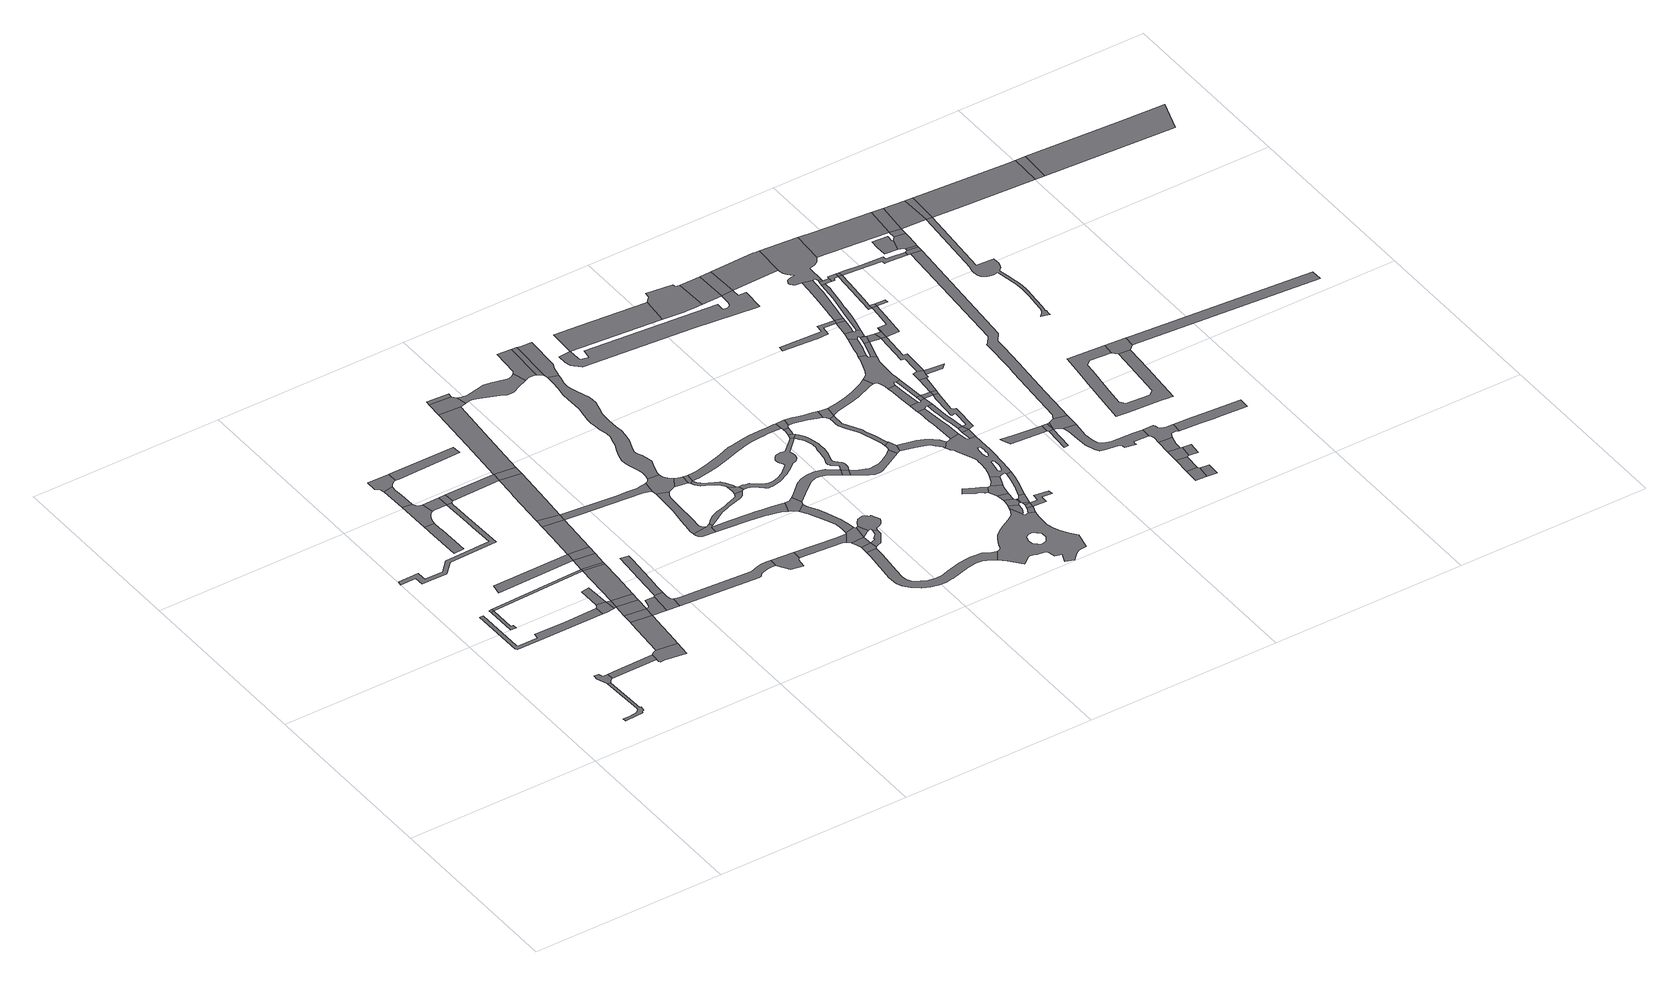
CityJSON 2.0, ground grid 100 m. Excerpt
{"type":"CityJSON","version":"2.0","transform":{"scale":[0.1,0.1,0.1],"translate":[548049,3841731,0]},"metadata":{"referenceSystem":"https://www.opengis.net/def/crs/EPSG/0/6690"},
"CityObjects":{
"road1":{"type":"Road","geometry":[{"type":"MultiSurface","lod":"1","boundaries":[[[0,1,2,3,4,5,6,7,8,9,10,11,12,13,14]]]}]},
"road2":{"type":"Road","geometry":[{"type":"MultiSurface","lod":"1","boundaries":[[[15,16,17,18,19,8,7,20,21,22]]]}]},
"road3":{"type":"Road","geometry":[{"type":"MultiSurface","lod":"1","boundaries":[[[23,24,25,26,27,28]]]}]},
"road4":{"type":"Road","geometry":[{"type":"MultiSurface","lod":"1","boundaries":[[[29,30,28,27]]]}]},
"road5":{"type":"Road","attributes":{"RoadStructureAttribute.sectionType":"1"},"geometry":[{"type":"MultiSurface","lod":"1","boundaries":[[[31,32,22,21,33]]]}]},
"road6":{"type":"Road","attributes":{"RoadStructureAttribute.sectionType":"1"},"geometry":[{"type":"MultiSurface","lod":"1","boundaries":[[[34,35,36,37,38,39,40,41,42,43,44,45,46]]]}]},
"road7":{"type":"Road","geometry":[{"type":"MultiSurface","lod":"1","boundaries":[[[47,48,49,50,51,52,53,54,55,56,57,58,59,60,61,62,63,64,65,66,67]]]}]},
"road8":{"type":"Road","geometry":[{"type":"MultiSurface","lod":"1","boundaries":[[[68,29,27,69]]]}]},
"road9":{"type":"Road","geometry":[{"type":"MultiSurface","lod":"1","boundaries":[[[70,71,72,31,33,73,74,75,76,77,78,79]]]}]},
"road10":{"type":"Road","attributes":{"RoadStructureAttribute.sectionType":"1"},"geometry":[{"type":"MultiSurface","lod":"1","boundaries":[[[80,81,82,83,84,85,86,87]]]}]},
"road11":{"type":"Road","attributes":{"RoadStructureAttribute.sectionType":"1"},"geometry":[{"type":"MultiSurface","lod":"1","boundaries":[[[88,89,90,91]]]}]},
"road12":{"type":"Road","attributes":{"RoadStructureAttribute.sectionType":"1"},"geometry":[{"type":"MultiSurface","lod":"1","boundaries":[[[92,93,94,70,79,95,96,97,98,99]]]}]},
"road13":{"type":"Road","geometry":[{"type":"MultiSurface","lod":"1","boundaries":[[[100,101,46,45,102,103,104]]]}]},
"road14":{"type":"Road","geometry":[{"type":"MultiSurface","lod":"1","boundaries":[[[105,87,86,106,107,108,109,110,111,112,113]]]}]},
"road15":{"type":"Road","geometry":[{"type":"MultiSurface","lod":"1","boundaries":[[[114,115,100,104]]]}]},
"road16":{"type":"Road","attributes":{"RoadStructureAttribute.sectionType":"1"},"geometry":[{"type":"MultiSurface","lod":"1","boundaries":[[[116,117,118,119,120,105,113]]]}]},
"road17":{"type":"Road","attributes":{"RoadStructureAttribute.sectionType":"1"},"geometry":[{"type":"MultiSurface","lod":"1","boundaries":[[[104,103,121,122]]]}]},
"road18":{"type":"Road","geometry":[{"type":"MultiSurface","lod":"1","boundaries":[[[123,92,99,124]]]}]},
"road19":{"type":"Road","attributes":{"RoadStructureAttribute.sectionType":"1"},"geometry":[{"type":"MultiSurface","lod":"1","boundaries":[[[121,123,124,125,126]]]}]},
"road20":{"type":"Road","geometry":[{"type":"MultiSurface","lod":"1","boundaries":[[[127,128,129,119,118,130,131,132,133]]]}]},
"road21":{"type":"Road","geometry":[{"type":"MultiSurface","lod":"1","boundaries":[[[122,121,126,134]]]}]},
"road22":{"type":"Road","attributes":{"RoadStructureAttribute.sectionType":"1"},"geometry":[{"type":"MultiSurface","lod":"1","boundaries":[[[135,110,109,136,47]]]}]},
"road23":{"type":"Road","attributes":{"RoadStructureAttribute.sectionType":"1"},"geometry":[{"type":"MultiSurface","lod":"1","boundaries":[[[137,138,139,140,141,142,124,99,143,144]]]}]},
"road24":{"type":"Road","attributes":{"RoadStructureAttribute.sectionType":"1"},"geometry":[{"type":"MultiSurface","lod":"1","boundaries":[[[69,145,122,134,146,147]]]}]},
"road25":{"type":"Road","geometry":[{"type":"MultiSurface","lod":"1","boundaries":[[[148,135,47,67,149]]]}]},
"road26":{"type":"Road","geometry":[{"type":"MultiSurface","lod":"1","boundaries":[[[68,69,147,150]]]}]},
"road27":{"type":"Road","geometry":[{"type":"MultiSurface","lod":"1","boundaries":[[[151,144,143,152,153,154,155,156]]]}]},
"road28":{"type":"Road","attributes":{"RoadStructureAttribute.sectionType":"1"},"geometry":[{"type":"MultiSurface","lod":"1","boundaries":[[[90,68,150,157]]]}]},
"road29":{"type":"Road","geometry":[{"type":"MultiSurface","lod":"1","boundaries":[[[91,90,157,158]]]}]},
"road30":{"type":"Road","attributes":{"RoadStructureAttribute.sectionType":"1"},"geometry":[{"type":"MultiSurface","lod":"1","boundaries":[[[159,160,161,162,163,164,165,151,156]]]}]},
"road31":{"type":"Road","attributes":{"RoadStructureAttribute.sectionType":"1"},"geometry":[{"type":"MultiSurface","lod":"1","boundaries":[[[166,167,168,91,158,169]]]}]},
"road32":{"type":"Road","attributes":{"RoadStructureAttribute.sectionType":"1"},"geometry":[{"type":"MultiSurface","lod":"1","boundaries":[[[170,171,172,173,174,133,132]]]}]},
"road33":{"type":"Road","attributes":{"RoadStructureAttribute.sectionType":"1"},"geometry":[{"type":"MultiSurface","lod":"1","boundaries":[[[175,148,149,176]]]}]},
"road34":{"type":"Road","geometry":[{"type":"MultiSurface","lod":"1","boundaries":[[[177,166,169,178]]]}]},
"road35":{"type":"Road","attributes":{"RoadStructureAttribute.sectionType":"1"},"geometry":[{"type":"MultiSurface","lod":"1","boundaries":[[[176,179,180,177,178,181,182]]]}]},
"road36":{"type":"Road","attributes":{"RoadStructureAttribute.sectionType":"1"},"geometry":[{"type":"MultiSurface","lod":"1","boundaries":[[[183,184,185,186,187,153,152,188,189,190,191,192,193,194]]]}]},
"road37":{"type":"Road","geometry":[{"type":"MultiSurface","lod":"1","boundaries":[[[175,176,182,195]]]}]},
"road38":{"type":"Road","attributes":{"RoadStructureAttribute.sectionType":"1"},"geometry":[{"type":"MultiSurface","lod":"1","boundaries":[[[196,197,198,175,195,199,200]]]}]},
"road39":{"type":"Road","attributes":{"RoadStructureAttribute.sectionType":"1"},"geometry":[{"type":"MultiSurface","lod":"1","boundaries":[[[201,202,203,204,205,178,169,206,207,208,209,210]]]}]},
"road40":{"type":"Road","geometry":[{"type":"MultiSurface","lod":"1","boundaries":[[[211,196,200,212,213,214]]]}]},
"road41":{"type":"Road","attributes":{"RoadStructureAttribute.sectionType":"1"},"geometry":[{"type":"MultiSurface","lod":"1","boundaries":[[[215,211,214,216]]]}]},
"road42":{"type":"Road","geometry":[{"type":"MultiSurface","lod":"1","boundaries":[[[217,218,219,220,221,222,223,224,225]]]}]},
"road43":{"type":"Road","attributes":{"RoadStructureAttribute.sectionType":"1"},"geometry":[{"type":"MultiSurface","lod":"1","boundaries":[[[226,227,228,229,230,231,232,219,218,233,234,235,236,237,238,239,240,241,242]]]}]},
"road44":{"type":"Road","geometry":[{"type":"MultiSurface","lod":"1","boundaries":[[[194,193,243,244,245,246,247]]]}]},
"road45":{"type":"Road","geometry":[{"type":"MultiSurface","lod":"1","boundaries":[[[248,249,210,209,226,242,250,251,252,253,254,255]]]}]},
"road46":{"type":"Road","attributes":{"RoadStructureAttribute.sectionType":"1"},"geometry":[{"type":"MultiSurface","lod":"1","boundaries":[[[256,257,258,259,260,261,262,263,264,217,225,265,266,267,268,269,270,271,272,273,274]]]}]},
"road47":{"type":"Road","attributes":{"RoadStructureAttribute.sectionType":"1"},"geometry":[{"type":"MultiSurface","lod":"1","boundaries":[[[275,276,277,278,279,280,281,282,283,284,213,212,285,286,287,288,289,290,291,292,293,294,295]]]}]},
"road48":{"type":"Road","attributes":{"RoadStructureAttribute.sectionType":"1"},"geometry":[{"type":"MultiSurface","lod":"1","boundaries":[[[296,297,298,299,300,224,223,301,302,303,304,305,306,307,308]]]}]},
"road49":{"type":"Road","attributes":{"RoadStructureAttribute.sectionType":"1"},"geometry":[{"type":"MultiSurface","lod":"1","boundaries":[[[309,252,251,310,311]]]}]},
"road50":{"type":"Road","geometry":[{"type":"MultiSurface","lod":"1","boundaries":[[[311,310,312,313,314]]]}]},
"road51":{"type":"Road","attributes":{"RoadStructureAttribute.sectionType":"1"},"geometry":[{"type":"MultiSurface","lod":"1","boundaries":[[[315,247,246,316,317,318]]]}]},
"road52":{"type":"Road","attributes":{"RoadStructureAttribute.sectionType":"1"},"geometry":[{"type":"MultiSurface","lod":"1","boundaries":[[[319,320,321,322,323,324,325,326,327,328,313,312,329,330,331,332,333,334,335,336,337,338,339]]]}]},
"road53":{"type":"Road","attributes":{"RoadStructureAttribute.sectionType":"1"},"geometry":[{"type":"MultiSurface","lod":"1","boundaries":[[[340,341,342,343,344,345,346,347,348,349,350,351,352,353,354,355,356,357,358,359,360,361,362,363,248,255,364,365,366,367,368,369,370,371,372,373,374,375,376,377,378,379,380,381,382,383,384,385,386,387,388,389]]]}]},
"road54":{"type":"Road","geometry":[{"type":"MultiSurface","lod":"1","boundaries":[[[338,390,256,274,391,392,339]]]}]},
"road55":{"type":"Road","geometry":[{"type":"MultiSurface","lod":"1","boundaries":[[[393,394,395,396,397]]]}]},
"road56":{"type":"Road","attributes":{"RoadStructureAttribute.sectionType":"1"},"geometry":[{"type":"MultiSurface","lod":"1","boundaries":[[[398,399,400,401,394,393]]]}]},
"road57":{"type":"Road","geometry":[{"type":"MultiSurface","lod":"1","boundaries":[[[402,403,318,317,400,399,404]]]}]},
"road58":{"type":"Road","geometry":[{"type":"MultiSurface","lod":"1","boundaries":[[[405,406,407,408,308,307,409,410,411,412]]]}]},
"road59":{"type":"Road","attributes":{"RoadStructureAttribute.sectionType":"1"},"geometry":[{"type":"MultiSurface","lod":"1","boundaries":[[[413,414,295,294,415,416,417,418]]]}]},
"road60":{"type":"Road","attributes":{"RoadStructureAttribute.sectionType":"1"},"geometry":[{"type":"MultiSurface","lod":"1","boundaries":[[[419,420,421,422,423,411,410,424,425,426,427,428,403,402]]]}]},
"road61":{"type":"Road","attributes":{"RoadStructureAttribute.sectionType":"1"},"geometry":[{"type":"MultiSurface","lod":"1","boundaries":[[[429,430,431,432,433,434,435,436,393,397,437,438,439,440,441,442,443,444]]]}]},
"road62":{"type":"Road","attributes":{"RoadStructureAttribute.sectionType":"1"},"geometry":[{"type":"MultiSurface","lod":"1","boundaries":[[[445,404,399,446,447,448,449]]]}]},
"road63":{"type":"Road","attributes":{"RoadStructureAttribute.sectionType":"1"},"geometry":[{"type":"MultiSurface","lod":"1","boundaries":[[[418,417,450,451,452]]]}]},
"road64":{"type":"Road","geometry":[{"type":"MultiSurface","lod":"1","boundaries":[[[453,452,451,340,389,454,455,456,457]]]}]},
"road65":{"type":"Road","attributes":{"RoadStructureAttribute.sectionType":"1"},"geometry":[{"type":"MultiSurface","lod":"1","boundaries":[[[395,458,459,460,461,462,463,464,465,466,467,468,469,470,471,472,473,474,475,476,477,478,479,480,481,482,483,484,485,486,487,488,489,490,491,492,396]]]}]},
"road66":{"type":"Road","attributes":{"RoadStructureAttribute.sectionType":"1"},"geometry":[{"type":"MultiSurface","lod":"1","boundaries":[[[493,494,495,496,497,498,499,500,501,502,503,504,445,449,505,506,429,444]]]}]},
"road67":{"type":"Road","attributes":{"RoadStructureAttribute.sectionType":"1"},"geometry":[{"type":"MultiSurface","lod":"1","boundaries":[[[507,508,509,510,511,512,513,514,515,516,517,518,519,314,313,520,521,522,523,524,525,526,527,528,529,530,531,532,533,534,535,536]]]}]},
"road68":{"type":"Road","attributes":{"RoadStructureAttribute.sectionType":"1"},"geometry":[{"type":"MultiSurface","lod":"1","boundaries":[[[537,538,539,540,541,542,543,544,545,546,547,548,549,550,551,552,553,554,555,556,557,558,559,392,391,560,561,562,563,564,565,566,567,568,569,570,571,572,573,574,575,576,577]]]}]},
"road69":{"type":"Road","attributes":{"RoadStructureAttribute.sectionType":"1"},"geometry":[{"type":"MultiSurface","lod":"1","boundaries":[[[578,579,580,581,582,583,584,405,412,585,586,587,588,589,590,591,592]]]}]},
"road70":{"type":"Road","geometry":[{"type":"MultiSurface","lod":"1","boundaries":[[[592,591,593,594]]]}]},
"road71":{"type":"Road","geometry":[{"type":"MultiSurface","lod":"1","boundaries":[[[595,596,597,598,599,600,601,602,603,604,605,606,607,608,609,610,611,612,613,614,615,616,617,618,619,620,621,622,623,624,625,626,627,628,629,630,577,631,632,633,634,635,636,637,638,639,640,641,642,643,644,645,646,647,648,649,650,651,652,653,654,655,656,657,658,659,660,661,662,592,594]]]}]},
"road72":{"type":"Road","geometry":[{"type":"MultiSurface","lod":"1","boundaries":[[[663,537,577,630,664]]]}]},
"road73":{"type":"Road","attributes":{"RoadStructureAttribute.sectionType":"1"},"geometry":[{"type":"MultiSurface","lod":"1","boundaries":[[[665,666,663,664,667,668]]]}]},
"road74":{"type":"Road","geometry":[{"type":"MultiSurface","lod":"1","boundaries":[[[669,536,535,670,665,668,671,672]]]}]},
"road75":{"type":"Road","attributes":{"RoadStructureAttribute.sectionType":"1"},"geometry":[{"type":"MultiSurface","lod":"1","boundaries":[[[673,674,675,676,677,678,679,680,681,682,683,594,593,684,685,686,687,688,689,690,691,692]]]}]},
"road76":{"type":"Road","attributes":{"RoadStructureAttribute.sectionType":"1"},"geometry":[{"type":"MultiSurface","lod":"1","boundaries":[[[693,694,695,696,697,698,699,700,701,702,703,704,705,706,707,708,709,710,711,712,713,714,715,716,717,718,719,720,721,722,723,724,475,474,725,726,727,728,729,730,731,732,733,734,735,736,737,738],[739,740,741,742,743,744,745,746,747,748,749,750,751,752,753,754]]]}]},
"road77":{"type":"Road","attributes":{"RoadStructureAttribute.sectionType":"1"},"geometry":[{"type":"MultiSurface","lod":"1","boundaries":[[[755,756,757,758,759]]]}]},
"road78":{"type":"Road","attributes":{"RoadStructureAttribute.sectionType":"1"},"geometry":[{"type":"MultiSurface","lod":"1","boundaries":[[[760,761,762,763,669,672,764,765,766,767,768]]]}]},
"road79":{"type":"Road","geometry":[{"type":"MultiSurface","lod":"1","boundaries":[[[769,770,771,772,773,774,775,776,777,778]]]}]},
"road80":{"type":"Road","geometry":[{"type":"MultiSurface","lod":"1","boundaries":[[[779,780,781,782,783,673,692,784,785]]]}]},
"road81":{"type":"Road","attributes":{"RoadStructureAttribute.sectionType":"1"},"geometry":[{"type":"MultiSurface","lod":"1","boundaries":[[[786,787,788,789,790,791,792,793,794,795,796,757,797,798,799,800,801,802,803,804,805,806,807,808,809]]]}]},
"road82":{"type":"Road","attributes":{"RoadStructureAttribute.sectionType":"1"},"geometry":[{"type":"MultiSurface","lod":"1","boundaries":[[[810,811,812,813,814,815,816,817,818,819,820,821,822,823,824,825,826,827,828,829,830,831,780,779]]]}]},
"road83":{"type":"Road","geometry":[{"type":"MultiSurface","lod":"1","boundaries":[[[832,712,711,833,834,835,836]]]}]},
"road84":{"type":"Road","geometry":[{"type":"MultiSurface","lod":"1","boundaries":[[[837,768,767,838,820,819,839]]]}]},
"road85":{"type":"Road","geometry":[{"type":"MultiSurface","lod":"1","boundaries":[[[840,841,832,836,842,843,844,845]]]}]},
"road86":{"type":"Road","geometry":[{"type":"MultiSurface","lod":"1","boundaries":[[[846,847,848,707,706,849,850]]]}]},
"road87":{"type":"Road","attributes":{"RoadStructureAttribute.sectionType":"1"},"geometry":[{"type":"MultiSurface","lod":"1","boundaries":[[[851,852,840,845,853]]]}]},
"road88":{"type":"Road","geometry":[{"type":"MultiSurface","lod":"1","boundaries":[[[854,778,777,855,851,853,856,857,858]]]}]},
"road89":{"type":"Road","geometry":[{"type":"MultiSurface","lod":"1","boundaries":[[[859,846,850,860]]]}]},
"road90":{"type":"Road","geometry":[{"type":"MultiSurface","lod":"1","boundaries":[[[844,843,861,862]]]}]},
"road91":{"type":"Road","geometry":[{"type":"MultiSurface","lod":"1","boundaries":[[[863,859,860,864]]]}]},
"road92":{"type":"Road","geometry":[{"type":"MultiSurface","lod":"1","boundaries":[[[865,866,862,861,863,864,867]]]}]},
"road93":{"type":"Road","attributes":{"RoadStructureAttribute.sectionType":"1"},"geometry":[{"type":"MultiSurface","lod":"1","boundaries":[[[868,869,870,871,785,784,872,873,874,875,876,877,878,879]]]}]},
"road94":{"type":"Road","geometry":[{"type":"MultiSurface","lod":"1","boundaries":[[[880,881,854,858,882,883]]]}]},
"road95":{"type":"Road","geometry":[{"type":"MultiSurface","lod":"1","boundaries":[[[884,885,886,887,888,889,860,850]]]}]},
"road96":{"type":"Road","geometry":[{"type":"MultiSurface","lod":"1","boundaries":[[[890,891,892,893,894,895,896,897,865,867]]]}]},
"road97":{"type":"Road","attributes":{"RoadStructureAttribute.sectionType":"1"},"geometry":[{"type":"MultiSurface","lod":"1","boundaries":[[[898,899,900,901,902,903,904,839,819,905,906,907,908,909,910,911,912]]]}]},
"road98":{"type":"Road","geometry":[{"type":"MultiSurface","lod":"1","boundaries":[[[913,914,915,916,917,918,879,878,919,920,921,922,923,924,925,926,927,928,929,930,880,883,931,932,933,894,893,934,935,936,937,938,939,940],[941,942,943,944,945,946,947,948,949,950,951,952,953,954],[955,956,957,958,959,960,961,962,963,964,965,966,967,968,969]]]}]},
"road99":{"type":"Road","geometry":[{"type":"MultiSurface","lod":"1","boundaries":[[[970,971,972,973,759,758,974,975,976,977,978,979,980,981]]]}]},
"road100":{"type":"Road","attributes":{"RoadStructureAttribute.sectionType":"1"},"geometry":[{"type":"MultiSurface","lod":"1","boundaries":[[[982,983,984,985,986,987,988,989,990,991,992,917,916]]]}]},
"road101":{"type":"Road","geometry":[{"type":"MultiSurface","lod":"1","boundaries":[[[993,994,995,913,940]]]}]},
"road102":{"type":"Road","geometry":[{"type":"MultiSurface","lod":"1","boundaries":[[[996,997,994,993]]]}]},
"road103":{"type":"Road","geometry":[{"type":"MultiSurface","lod":"1","boundaries":[[[998,999,1000,1001,1002,1003,1004,988,987,1005,1006,1007,1008]]]}]},
"road104":{"type":"Road","attributes":{"RoadStructureAttribute.sectionType":"1"},"geometry":[{"type":"MultiSurface","lod":"1","boundaries":[[[1009,1010,1011,1012,1013,1003,1002]]]}]},
"road105":{"type":"Road","geometry":[{"type":"MultiSurface","lod":"1","boundaries":[[[1014,1015,1016,1017,1008,1007,1018,1019,1020,1021,997,996]]]}]},
"road106":{"type":"Road","attributes":{"RoadStructureAttribute.sectionType":"1"},"geometry":[{"type":"MultiSurface","lod":"1","boundaries":[[[1022,979,978,809]]]}]},
"road107":{"type":"Road","geometry":[{"type":"MultiSurface","lod":"1","boundaries":[[[1023,1024,1000,999]]]}]},
"road108":{"type":"Road","attributes":{"RoadStructureAttribute.sectionType":"1"},"geometry":[{"type":"MultiSurface","lod":"1","boundaries":[[[1025,1026,1027,1028,1029,1030,1031,1032,1033,996,993,1034,1035,1036,1037,1038]]]}]},
"road109":{"type":"Road","geometry":[{"type":"MultiSurface","lod":"1","boundaries":[[[1039,1040,1041,1042,898,912,1043,1044,1045,1046,1011,1010,1047,1048,1049,1050,1051,1052,1053,1054,1055,1056,1057,1058,1059,1060]]]}]},
"road110":{"type":"Road","geometry":[{"type":"MultiSurface","lod":"1","boundaries":[[[1061,1052,1051,1062,1063,1064,1024,1023]]]}]},
"road111":{"type":"Road","geometry":[{"type":"MultiSurface","lod":"1","boundaries":[[[1065,1023,999,1066,1025,1067]]]}]},
"road112":{"type":"Road","attributes":{"RoadStructureAttribute.sectionType":"1"},"geometry":[{"type":"MultiSurface","lod":"1","boundaries":[[[1068,1069,1070,1071,1072,1073,1074,1075,1076,1077,1078,1079,1080]]]}]},
"road113":{"type":"Road","geometry":[{"type":"MultiSurface","lod":"1","boundaries":[[[1081,1022,809,808]]]}]},
"road114":{"type":"Road","geometry":[{"type":"MultiSurface","lod":"1","boundaries":[[[1067,1025,1038,1082]]]}]},
"road115":{"type":"Road","attributes":{"RoadStructureAttribute.sectionType":"1"},"geometry":[{"type":"MultiSurface","lod":"1","boundaries":[[[1083,1084,1085,1086,1087,1088,1089]]]}]},
"road116":{"type":"Road","attributes":{"RoadStructureAttribute.sectionType":"1"},"geometry":[{"type":"MultiSurface","lod":"1","boundaries":[[[1090,1067,1082,1091]]]}]},
"road117":{"type":"Road","attributes":{"RoadStructureAttribute.sectionType":"1"},"geometry":[{"type":"MultiSurface","lod":"1","boundaries":[[[1092,1093,1094,1039,1060,1095,1096,1097]]]}]},
"road118":{"type":"Road","geometry":[{"type":"MultiSurface","lod":"1","boundaries":[[[1098,1099,1100,1057,1056,1101,1102]]]}]},
"road119":{"type":"Road","geometry":[{"type":"MultiSurface","lod":"1","boundaries":[[[1103,1104,1090,1091,1105,1106,1107]]]}]},
"road120":{"type":"Road","geometry":[{"type":"MultiSurface","lod":"1","boundaries":[[[1108,1109,1110,1111]]]}]},
"road121":{"type":"Road","geometry":[{"type":"MultiSurface","lod":"1","boundaries":[[[1112,1092,1097,1113,1114,1115,1116,1117,1118,1119,1120]]]}]},
"road122":{"type":"Road","geometry":[{"type":"MultiSurface","lod":"1","boundaries":[[[1115,1121,1098,1102,1122]]]}]},
"road123":{"type":"Road","geometry":[{"type":"MultiSurface","lod":"1","boundaries":[[[1115,1122,1116]]]}]},
"road124":{"type":"Road","attributes":{"RoadStructureAttribute.sectionType":"1"},"geometry":[{"type":"MultiSurface","lod":"1","boundaries":[[[1079,1112,1120,1123,1124,1125,1126]]]}]},
"road125":{"type":"Road","geometry":[{"type":"MultiSurface","lod":"1","boundaries":[[[1127,1089,1088,1111,1110,1128]]]}]},
"road126":{"type":"Road","attributes":{"RoadStructureAttribute.sectionType":"1"},"geometry":[{"type":"MultiSurface","lod":"1","boundaries":[[[1129,1130,1131,1132,1103,1107,1133,1134,1135,1136]]]}]},
"road127":{"type":"Road","geometry":[{"type":"MultiSurface","lod":"1","boundaries":[[[1122,1102,1137,1129,1138]]]}]},
"road128":{"type":"Road","geometry":[{"type":"MultiSurface","lod":"1","boundaries":[[[1139,1140,1141,1142,1107,1106]]]}]},
"road129":{"type":"Road","geometry":[{"type":"MultiSurface","lod":"1","boundaries":[[[1080,1079,1126,1143]]]}]},
"road130":{"type":"Road","attributes":{"RoadStructureAttribute.sectionType":"1"},"geometry":[{"type":"MultiSurface","lod":"1","boundaries":[[[1128,1110,1144]]]}]},
"road131":{"type":"Road","attributes":{"RoadStructureAttribute.sectionType":"1"},"geometry":[{"type":"MultiSurface","lod":"1","boundaries":[[[1145,1146,1081,808,1147,1148,1149]]]}]},
"road132":{"type":"Road","geometry":[{"type":"MultiSurface","lod":"1","boundaries":[[[1150,1151,1138,1129,1136]]]}]},
"road133":{"type":"Road","geometry":[{"type":"MultiSurface","lod":"1","boundaries":[[[1152,1144,1110,1153,1154,1155,1156,1157]]]}]},
"road134":{"type":"Road","attributes":{"RoadStructureAttribute.sectionType":"1"},"geometry":[{"type":"MultiSurface","lod":"1","boundaries":[[[1158,1159,1160,1161,1162,1163,1080,1143,1164,1165,1166,1167,1168,1169,1170,1171,1172]]]}]},
"road135":{"type":"Road","geometry":[{"type":"MultiSurface","lod":"1","boundaries":[[[1173,1174,1175,1176,1177,1178,1179,1118,1117,1180,1181,1182,1183,1184,1185,1186,1187,1188]]]}]},
"road136":{"type":"Road","attributes":{"RoadStructureAttribute.sectionType":"1"},"geometry":[{"type":"MultiSurface","lod":"1","boundaries":[[[1189,1190,1191,1192,1193,1194,1150,1136]]]}]},
"road137":{"type":"Road","attributes":{"RoadStructureAttribute.sectionType":"1"},"geometry":[{"type":"MultiSurface","lod":"1","boundaries":[[[1154,1195,1196,1197,1198,1199,1200,1201,1202,1203,1204,1205,1206,1207,1208,1209,1210,1211,1212,1213,1214,1215,1155]]]}]},
"road138":{"type":"Road","attributes":{"RoadStructureAttribute.sectionType":"1"},"geometry":[{"type":"MultiSurface","lod":"1","boundaries":[[[1216,1217,1218,1219,1220]]]}]},
"road139":{"type":"Road","geometry":[{"type":"MultiSurface","lod":"1","boundaries":[[[1221,1222,1223,1224]]]}]},
"road140":{"type":"Road","attributes":{"RoadStructureAttribute.sectionType":"1"},"geometry":[{"type":"MultiSurface","lod":"1","boundaries":[[[1225,1216,1220,1226]]]}]},
"road141":{"type":"Road","geometry":[{"type":"MultiSurface","lod":"1","boundaries":[[[1222,1173,1188,1227,1228,1229,1230,1223]]]}]},
"road142":{"type":"Road","geometry":[{"type":"MultiSurface","lod":"1","boundaries":[[[1231,1192,1191,1232]]]}]},
"road143":{"type":"Road","geometry":[{"type":"MultiSurface","lod":"1","boundaries":[[[1233,1234,1219,1218]]]}]},
"road144":{"type":"Road","geometry":[{"type":"MultiSurface","lod":"1","boundaries":[[[1149,1148,1235,1236,1237,1238,1239,1240,1241,1242,1243,1244,1245,1246,1158,1172,1247,1248,1221,1224,1249,1250,1251,1252,1253]]]}]},
"road145":{"type":"Road","attributes":{"RoadStructureAttribute.sectionType":"1"},"geometry":[{"type":"MultiSurface","lod":"1","boundaries":[[[1254,1255,1256,1257,1192,1231,1258,1259,1260]]]}]},
"road146":{"type":"Road","attributes":{"RoadStructureAttribute.sectionType":"1"},"geometry":[{"type":"MultiSurface","lod":"1","boundaries":[[[1261,1225,1226,1262,1263,1264]]]}]},
"road147":{"type":"Road","geometry":[{"type":"MultiSurface","lod":"1","boundaries":[[[1265,1266,1232,1191]]]}]},
"road148":{"type":"Road","geometry":[{"type":"MultiSurface","lod":"1","boundaries":[[[1267,1229,1228,1268,1269,1254,1270]]]}]},
"road149":{"type":"Road","attributes":{"RoadStructureAttribute.sectionType":"1"},"geometry":[{"type":"MultiSurface","lod":"1","boundaries":[[[1271,1261,1264,1272,1273,1274]]]}]},
"road150":{"type":"Road","geometry":[{"type":"MultiSurface","lod":"1","boundaries":[[[1270,1254,1260,1275]]]}]},
"road151":{"type":"Road","geometry":[{"type":"MultiSurface","lod":"1","boundaries":[[[1276,1277,1263,1262]]]}]},
"road152":{"type":"Road","geometry":[{"type":"MultiSurface","lod":"1","boundaries":[[[1278,1279,1280,1281,1282,1209,1208,1283,1284,1271,1274,1285,1286,1287,1288]]]}]},
"road153":{"type":"Road","attributes":{"RoadStructureAttribute.sectionType":"1"},"geometry":[{"type":"MultiSurface","lod":"1","boundaries":[[[1289,1290,1291,1292,1293,1294,1295,1296,1297,1298,1152,1157,1299,1300,1301,1302,1303,1304,1305,1306]]]}]},
"road154":{"type":"Road","attributes":{"RoadStructureAttribute.sectionType":"1"},"geometry":[{"type":"MultiSurface","lod":"1","boundaries":[[[1307,1308,1309,1310,1311,1312,1313,1275,1260,1314,1315,1316,1317,1318,1319]]]}]},
"road155":{"type":"Road","attributes":{"RoadStructureAttribute.sectionType":"1"},"geometry":[{"type":"MultiSurface","lod":"1","boundaries":[[[1320,1321,1322,1323,1324,1325,1326,1327,1328,1329,1330,1331,1332,1333,1334,1335,1336,1337,1338,1339,1340,1341,1342,1343,1344,1345,1346,1347,1348,1349,1350,1351,1352]]]}]},
"road156":{"type":"Road","attributes":{"RoadStructureAttribute.sectionType":"1"},"geometry":[{"type":"MultiSurface","lod":"1","boundaries":[[[1353,1253,1252,1354,1355]]]}]},
"road157":{"type":"Road","attributes":{"RoadStructureAttribute.sectionType":"1"},"geometry":[{"type":"MultiSurface","lod":"1","boundaries":[[[1356,1357,1358,1359,1360,1361,1362,1363,1288,1287]]]}]},
"road158":{"type":"Road","geometry":[{"type":"MultiSurface","lod":"1","boundaries":[[[1364,1365,1366,1367,1368,1369,1370]]]}]},
"road159":{"type":"Road","geometry":[{"type":"MultiSurface","lod":"1","boundaries":[[[1371,1319,1318,1289,1306,1372]]]}]},
"road160":{"type":"Road","attributes":{"RoadStructureAttribute.sectionType":"1"},"geometry":[{"type":"MultiSurface","lod":"1","boundaries":[[[1373,1371,1372,1374]]]}]},
"road161":{"type":"Road","geometry":[{"type":"MultiSurface","lod":"1","boundaries":[[[1375,1370,1369,1376,1377,1373,1374,1378,1379,1380]]]}]},
"road162":{"type":"Road","geometry":[{"type":"MultiSurface","lod":"1","boundaries":[[[1352,1351,1334,1333,1381,1382]]]}]},
"road163":{"type":"Road","attributes":{"RoadStructureAttribute.sectionType":"1"},"geometry":[{"type":"MultiSurface","lod":"1","boundaries":[[[1354,1375,1380,1383]]]}]},
"road164":{"type":"Road","geometry":[{"type":"MultiSurface","lod":"1","boundaries":[[[1355,1354,1383,1384]]]}]},
"road165":{"type":"Road","geometry":[{"type":"MultiSurface","lod":"1","boundaries":[[[1385,1386,1387,1388,1389,1390,1391,1392,1393,1394,1395,1396,1397,1398,1399,1400,1401,1402,1403,1404,1405,1406,1407,1408,1409,1410,1411,1412,1413,1414,1415,1416,1417,1418,1419,1420,1421,1422,1423,1424,1425,1426,1427,1428,1429,1430,1431,1432,1433,1434,1435,1436,1437,1438,1439,1440,1441,1442,1443,1444]]]}]},
"road166":{"type":"Road","attributes":{"RoadStructureAttribute.sectionType":"1"},"geometry":[{"type":"MultiSurface","lod":"1","boundaries":[[[1384,1383,1385,1445]]]}]},
"road167":{"type":"Road","geometry":[{"type":"MultiSurface","lod":"1","boundaries":[[[1445,1385,1444,1446]]]}]},
"road168":{"type":"Road","attributes":{"RoadStructureAttribute.sectionType":"1"},"geometry":[{"type":"MultiSurface","lod":"1","boundaries":[[[1447,1448,1446,1444,1449,1450,1451]]]}]},
"road169":{"type":"Road","attributes":{"RoadStructureAttribute.sectionType":"1"},"geometry":[{"type":"MultiSurface","lod":"1","boundaries":[[[1452,1382,1381,1453,1454]]]}]},
"road170":{"type":"Road","geometry":[{"type":"MultiSurface","lod":"1","boundaries":[[[1451,1450,1455,1456]]]}]},
"road171":{"type":"Road","attributes":{"RoadStructureAttribute.sectionType":"1"},"geometry":[{"type":"MultiSurface","lod":"1","boundaries":[[[1457,1458,1459,1456,1455,1460,1461]]]}]}
},
"vertices":[
[340,168,0],[373,171,0],[375,172,0],[377,179,0],[385,181,0],[392,209,0],[385,211,0],[377,431,0],[360,431,0],[370,211,0],[365,199,0],[352,188,0],[310,183,0],[277,183,0],[278,165,0],
[372,489,0],[367,514,0],[344,516,0],[342,491,0],[360,436,0],[387,446,0],[400,454,0],[399,489,0],
[224,1002,0],[252,1000,0],[252,1022,0],[239,1022,0],[238,1157,0],[223,1152,0],
[237,1171,0],[222,1170,0],
[644,494,0],[435,490,0],[642,456,0],
[460,912,0],[293,913,0],[290,883,0],[193,884,0],[185,887,0],[180,892,0],[178,1154,0],[160,1154,0],[163,876,0],[171,867,0],[311,865,0],[628,866,0],[627,916,0],
[498,1914,0],[501,1760,0],[503,1714,0],[506,1587,0],[266,1580,0],[209,1522,0],[124,1521,0],[114,1521,0],[111,1573,0],[6,1572,0],[1,1547,0],[84,1550,0],[84,1501,0],[118,1500,0],[217,1499,0],[276,1560,0],[529,1567,0],[526,1704,0],[525,1754,0],[523,1902,0],[523,1912,0],
[732,1187,0],[731,1175,0],
[677,513,0],[671,512,0],[656,504,0],[642,441,0],[647,431,0],[652,431,0],[665,434,0],[670,432,0],[780,418,0],[786,499,0],
[324,1810,0],[324,1792,0],[326,1603,0],[381,1606,0],[377,1769,0],[377,1795,0],[376,1833,0],[323,1833,0],
[341,1308,0],[329,1253,0],[738,1260,0],[742,1312,0],
[697,745,0],[695,731,0],[677,516,0],[790,538,0],[798,633,0],[803,696,0],[805,710,0],[806,731,0],
[642,936,0],[637,924,0],[650,866,0],[694,871,0],[690,932,0],
[322,2010,0],[381,1861,0],[390,1883,0],[400,1896,0],[418,1911,0],[410,1975,0],[389,1979,0],[379,1988,0],[372,2001,0],
[684,1059,0],[641,1051,0],
[369,2088,0],[368,2131,0],[370,2158,0],[320,2150,0],[321,2090,0],
[707,873,0],[712,925,0],
[701,801,0],[811,787,0],
[811,789,0],[817,859,0],
[296,2246,0],[295,2187,0],[312,2175,0],[377,2171,0],[392,2183,0],[407,2189,0],[408,2244,0],
[821,911,0],
[497,1976,0],[433,1914,0],
[876,839,0],[841,841,0],[833,805,0],[831,796,0],[826,791,0],[814,789,0],[880,726,0],[888,839,0],
[712,926,0],[833,1052,0],[841,1162,0],
[534,1977,0],[535,1922,0],
[842,1174,0],
[896,846,0],[947,721,0],[951,779,0],[941,789,0],[936,809,0],[939,843,0],
[848,1247,0],
[852,1303,0],
[942,891,0],[948,960,0],[960,1119,0],[963,1149,0],[920,1154,0],[902,929,0],[896,855,0],
[761,1541,0],[755,1456,0],[751,1406,0],[871,1528,0],
[431,2189,0],[762,2197,0],[757,2244,0],[465,2244,0],[439,2244,0],
[797,1980,0],[793,1929,0],
[765,1590,0],[874,1570,0],
[785,1833,0],[782,1797,0],[885,1701,0],[903,1915,0],
[1446,767,0],[1421,766,0],[1396,761,0],[1354,748,0],[981,772,0],[1360,691,0],[1367,693,0],[1382,709,0],[1422,721,0],[1442,724,0],[1467,722,0],[1469,765,0],
[907,1966,0],
[837,2475,0],[817,2225,0],[808,2119,0],[927,2208,0],[949,2467,0],
[1300,1539,0],[1294,1537,0],[1269,1535,0],[1224,1539,0],[1164,1541,0],[946,1521,0],[1274,1492,0],[1297,1485,0],[1312,1478,0],[1321,1543,0],
[843,2560,0],[982,2476,0],[971,2532,0],[956,2551,0],
[845,2585,0],[958,2575,0],
[1390,1139,0],[1370,1128,0],[1292,1119,0],[1293,1105,0],[1301,1090,0],[1316,1080,0],[1381,1075,0],[1383,1113,0],[1397,1122,0],
[1317,1453,0],[1313,1361,0],[1311,1308,0],[1299,1228,0],[1295,1191,0],[1293,1168,0],[1290,1138,0],[1355,1136,0],[1348,1146,0],[1345,1158,0],[1347,1211,0],[1348,1225,0],[1351,1308,0],[1353,1343,0],[1355,1396,0],[1362,1416,0],[1375,1433,0],
[1507,662,0],[1567,649,0],[1574,698,0],[1584,708,0],[1586,756,0],
[1348,1565,0],[1336,1550,0],[1389,1441,0],[1412,1449,0],[1444,1501,0],[1424,1521,0],[1411,1539,0],[1406,1559,0],
[1609,1256,0],[1597,1238,0],[1584,1230,0],[1542,1215,0],[1524,1209,0],[1467,1192,0],[1437,1179,0],[1415,1164,0],[1397,1146,0],[1450,1154,0],[1487,1177,0],[1525,1190,0],[1536,1193,0],[1572,1203,0],[1609,1213,0],[1613,1215,0],[1627,1223,0],[1637,1238,0],[1646,1254,0],
[1264,2524,0],[1246,2519,0],[1229,2519,0],[1159,2536,0],[1126,2543,0],[1111,2540,0],[1081,2533,0],[1046,2527,0],[1021,2522,0],[996,2524,0],[994,2479,0],[1012,2482,0],[1029,2480,0],[1054,2472,0],[1142,2436,0],[1172,2424,0],[1192,2421,0],[1210,2424,0],[1247,2442,0],[1299,2465,0],[1279,2535,0],
[1696,1087,0],[1650,1091,0],[1609,1097,0],[1580,1100,0],[1475,1109,0],[1443,1069,0],[1546,1058,0],[1643,1046,0],[1648,1045,0],[1684,1036,0],[1716,1027,0],[1735,1017,0],[1756,1075,0],
[1464,1494,0],[1482,1439,0],[1484,1489,0],
[1487,1429,0],[1504,1442,0],[1509,1485,0],
[1811,735,0],[1804,690,0],[1822,683,0],[1856,736,0],
[1636,1311,0],[1626,1333,0],[1617,1346,0],[1615,1348,0],[1603,1363,0],[1580,1375,0],[1557,1388,0],[1537,1397,0],[1525,1410,0],[1512,1422,0],[1497,1410,0],[1515,1390,0],[1535,1380,0],[1558,1370,0],[1573,1358,0],[1588,1348,0],[1594,1339,0],[1601,1331,0],[1606,1321,0],[1608,1311,0],[1641,1296,0],
[1392,2426,0],[1390,2381,0],[1386,2333,0],[1379,2283,0],[1379,2243,0],[1380,2188,0],[1380,2156,0],[1375,2126,0],[1368,2071,0],[1366,2041,0],[1369,2011,0],[1372,1978,0],[1382,1941,0],[1382,1911,0],[1375,1886,0],[1365,1851,0],[1348,1813,0],[1336,1780,0],[1327,1740,0],[1327,1718,0],[1335,1688,0],[1347,1645,0],[1353,1618,0],[1351,1588,0],[1408,1581,0],[1415,1606,0],[1425,1636,0],[1435,1664,0],[1432,1684,0],[1422,1719,0],[1412,1741,0],[1409,1761,0],[1411,1779,0],[1436,1841,0],[1445,1886,0],[1447,1921,0],[1444,1961,0],[1441,2014,0],[1443,2044,0],[1446,2071,0],[1455,2109,0],[1467,2154,0],[1467,2184,0],[1464,2206,0],[1441,2269,0],[1433,2296,0],[1428,2324,0],[1430,2354,0],[1438,2391,0],[1441,2412,0],
[1611,1276,0],[1659,1259,0],[1651,1286,0],
[1910,619,0],[1858,613,0],[1857,573,0],[1908,571,0],[1913,581,0],
[1908,654,0],[1907,671,0],[1840,666,0],[1850,636,0],
[1911,754,0],[1861,741,0],[1919,746,0],
[1805,1091,0],[1798,1085,0],[1778,1075,0],[1774,1075,0],[1749,1010,0],[1774,987,0],[1816,1023,0],[1823,1040,0],
[1299,2691,0],[1291,2550,0],[1322,2473,0],[1342,2473,0],[1359,2470,0],[1371,2686,0],
[1906,786,0],[1895,836,0],[1870,906,0],[1852,948,0],[1824,1000,0],[1799,948,0],[1838,866,0],[1858,823,0],[1861,796,0],[1861,762,0],
[1969,689,0],[1964,666,0],[1962,659,0],[1953,651,0],[1948,647,0],[1943,641,0],[1940,639,0],[1940,629,0],[1930,589,0],[1948,594,0],[1954,603,0],[1967,623,0],[1975,635,0],[1985,650,0],[1986,669,0],[1987,677,0],
[1931,752,0],[1923,681,0],[1927,684,0],[1928,685,0],[1952,702,0],
[1372,2463,0],[1387,2446,0],[1400,2683,0],
[1421,2681,0],[1445,2429,0],[1454,2464,0],[1467,2491,0],[1476,2677,0],
[1856,538,0],[1835,363,0],[1838,311,0],[1851,281,0],[1879,251,0],[1914,221,0],[1952,204,0],[1992,195,0],[2029,193,0],[2062,198,0],[2070,200,0],[2171,227,0],[2219,234,0],[2249,230,0],[2268,223,0],[2282,218,0],[2309,198,0],[2344,251,0],[2321,258,0],[2281,278,0],[2246,282,0],[2222,283,0],[2206,284,0],[2156,276,0],[2076,256,0],[2056,249,0],[2041,245,0],[2011,242,0],[1971,250,0],[1939,264,0],[1908,284,0],[1893,311,0],[1888,339,0],[1892,386,0],[1906,521,0],
[1992,695,0],[2007,700,0],[2024,707,0],[2036,725,0],[2044,740,0],[2023,785,0],[2016,782,0],[2008,790,0],[1991,800,0],[1976,799,0],[1958,792,0],[1944,777,0],[1967,702,0],[1969,697,0],
[2036,1575,0],[2024,1575,0],[2001,1574,0],[1956,1574,0],[1906,1571,0],[1866,1566,0],[1821,1558,0],[1796,1554,0],[1773,1550,0],[1711,1529,0],[1634,1506,0],[1564,1488,0],[1539,1485,0],[1542,1442,0],[1572,1445,0],[1609,1453,0],[1649,1461,0],[1689,1471,0],[1729,1484,0],[1769,1497,0],[1797,1505,0],[1806,1508,0],[1846,1518,0],[1886,1526,0],[1921,1531,0],[1958,1534,0],[1972,1534,0],[2006,1535,0],[2046,1532,0],[2046,1575,0],
[2039,1450,0],[2025,1435,0],[1968,1384,0],[1947,1391,0],[1932,1389,0],[1917,1384,0],[1906,1372,0],[1905,1371,0],[1898,1359,0],[1895,1346,0],[1898,1336,0],[1908,1314,0],[1913,1304,0],[1864,1261,0],[1831,1243,0],[1804,1235,0],[1779,1235,0],[1766,1240,0],[1759,1242,0],[1726,1264,0],[1704,1282,0],[1689,1286,0],[1674,1289,0],[1679,1261,0],[1706,1249,0],[1744,1215,0],[1759,1207,0],[1789,1207,0],[1827,1215,0],[1881,1243,0],[1921,1271,0],[1948,1294,0],[1966,1299,0],[1981,1314,0],[1988,1332,0],[1988,1344,0],[1988,1350,0],[1988,1354,0],[1983,1369,0],[2047,1432,0],[2057,1443,0],
[2042,1175,0],[2019,1182,0],[1989,1189,0],[1954,1189,0],[1920,1181,0],[1885,1163,0],[1828,1110,0],[1842,1056,0],[1895,1101,0],[1940,1136,0],[1972,1147,0],[1995,1147,0],[2017,1140,0],[2081,1099,0],[2096,1133,0],
[2112,1079,0],[2126,1112,0],
[2128,1115,0],[2133,1125,0],[2136,1129,0],[2138,1137,0],[2139,1146,0],[2139,1151,0],[2139,1158,0],[2136,1169,0],[2131,1176,0],[2128,1181,0],[2120,1189,0],[2111,1196,0],[2107,1200,0],[2105,1204,0],[2103,1209,0],[2103,1212,0],[2103,1216,0],[2104,1224,0],[2106,1231,0],[2112,1245,0],[2115,1254,0],[2116,1260,0],[2119,1273,0],[2122,1291,0],[2123,1304,0],[2123,1314,0],[2123,1329,0],[2122,1350,0],[2120,1361,0],[2117,1376,0],[2111,1397,0],[2108,1407,0],[2100,1425,0],[2096,1434,0],[2085,1451,0],[2077,1461,0],[2070,1422,0],[2077,1411,0],[2086,1395,0],[2092,1381,0],[2094,1375,0],[2097,1364,0],[2099,1354,0],[2099,1349,0],[2099,1335,0],[2096,1321,0],[2093,1308,0],[2091,1291,0],[2086,1256,0],[2085,1251,0],[2083,1239,0],[2080,1231,0],[2074,1217,0],[2073,1209,0],[2073,1200,0],[2074,1196,0],[2077,1190,0],[2080,1186,0],[2085,1181,0],[2087,1179,0],[2091,1176,0],[2100,1171,0],[2105,1168,0],[2107,1166,0],[2109,1163,0],[2109,1160,0],[2107,1156,0],[2102,1144,0],
[2047,1475,0],[2068,1472,0],
[2051,1518,0],[2051,1503,0],[2071,1490,0],[2074,1518,0],
[2093,1575,0],[2051,1525,0],[2079,1528,0],[2086,1533,0],
[2357,1135,0],[2347,1126,0],[2331,1113,0],[2285,1085,0],[2263,1076,0],[2245,1072,0],[2228,1070,0],[2219,1070,0],[2211,1071,0],[2194,1076,0],[2166,1088,0],[2183,1033,0],[2198,1025,0],[2207,1021,0],[2218,1020,0],[2220,1020,0],[2228,1020,0],[2239,1021,0],[2249,1023,0],[2373,1090,0],
[2612,23,0],[2628,38,0],[2648,50,0],[2671,56,0],[2692,56,0],[2713,146,0],[2684,182,0],[2659,219,0],[2646,251,0],[2638,289,0],[2638,326,0],[2640,361,0],[2641,367,0],[2645,391,0],[2615,403,0],[2602,399,0],[2600,398,0],[2592,403,0],[2590,413,0],[2563,477,0],[2557,458,0],[2542,433,0],[2512,412,0],[2467,387,0],[2446,374,0],[2435,367,0],[2413,349,0],[2401,331,0],[2395,324,0],[2378,289,0],[2369,263,0],[2359,253,0],[2342,166,0],[2395,106,0],[2435,137,0],[2445,142,0],[2462,139,0],[2480,132,0],[2510,127,0],[2527,123,0],[2533,110,0],[2538,80,0],[2560,73,0],[2573,71,0],[2551,20,0],[2595,3,0],[2556,268,0],[2566,263,0],[2581,248,0],[2581,216,0],[2570,198,0],[2564,190,0],[2539,185,0],[2536,187,0],[2524,193,0],[2507,210,0],[2504,235,0],[2508,255,0],[2509,260,0],[2518,266,0],[2528,273,0],[2546,273,0],
[1718,2657,0],[1589,2668,0],[1581,2525,0],[2053,2487,0],[2066,2628,0],
[2231,1547,0],[2183,1556,0],[2150,1565,0],[2136,1568,0],[2109,1533,0],[2179,1519,0],[2221,1504,0],[2246,1494,0],[2252,1543,0],
[2542,678,0],[2522,685,0],[2469,714,0],[2449,684,0],[2502,652,0],[2517,650,0],[2537,635,0],[2540,633,0],[2550,628,0],[2570,660,0],
[2387,1181,0],[2361,1166,0],[2362,1156,0],[2361,1147,0],[2359,1140,0],[2394,1101,0],[2402,1141,0],
[2367,2423,0],[2362,2405,0],[2355,2398,0],[2342,2393,0],[2317,2395,0],[2319,2437,0],[1634,2493,0],[1627,2443,0],[1597,2448,0],[1584,2455,0],[1582,2468,0],[1517,2520,0],[1519,2474,0],[1522,2452,0],[1525,2440,0],[1537,2427,0],[1565,2402,0],[2129,2357,0],[2453,2321,0],[2468,2321,0],[2474,2439,0],[2432,2441,0],[2431,2484,0],[2369,2480,0],
[2382,1193,0],[2366,1247,0],[2364,1253,0],[2356,1276,0],[2346,1300,0],[2344,1308,0],[2341,1318,0],[2303,1390,0],[2292,1410,0],[2292,1475,0],[2267,1465,0],[2267,1440,0],[2267,1417,0],[2270,1402,0],[2286,1372,0],[2316,1318,0],[2321,1305,0],[2323,1300,0],[2336,1268,0],[2340,1254,0],[2352,1216,0],[2359,1188,0],
[2569,495,0],[2597,418,0],[2609,443,0],[2610,446,0],[2614,476,0],
[2271,1540,0],[2259,1482,0],[2301,1537,0],
[2576,541,0],[2576,525,0],[2621,486,0],[2627,486,0],[2626,516,0],[2618,526,0],
[2630,437,0],[2629,434,0],[2623,421,0],[2658,428,0],[2659,431,0],
[2570,583,0],[2576,555,0],[2620,571,0],
[2587,661,0],[2560,610,0],[2629,616,0],[2630,621,0],[2635,636,0],
[2637,461,0],[2662,459,0],
[2631,486,0],[2633,516,0],
[2636,479,0],[2664,469,0],
[2653,534,0],[2641,516,0],[2678,529,0],
[2586,1065,0],[2563,1085,0],[2533,1107,0],[2500,1120,0],[2435,1089,0],[2464,1081,0],[2503,1070,0],[2531,1060,0],[2548,1040,0],[2571,1013,0],[2575,1003,0],[2603,1038,0],
[2620,716,0],[2607,686,0],[2642,656,0],[2657,691,0],
[2729,429,0],[2731,465,0],[2784,460,0],[2781,485,0],[2706,494,0],[2704,457,0],
[2695,583,0],[2698,592,0],[2712,649,0],[2719,692,0],[2694,692,0],[2685,642,0],[2674,597,0],[2670,584,0],
[2550,1622,0],[2520,1602,0],[2488,1587,0],[2475,1581,0],[2458,1574,0],[2403,1556,0],[2348,1543,0],[2306,1485,0],[2329,1493,0],[2374,1503,0],[2413,1513,0],[2426,1516,0],[2461,1527,0],[2546,1562,0],[2571,1570,0],
[2704,997,0],[2691,1005,0],[2689,1006,0],[2682,1054,0],[2631,1043,0],[2616,1036,0],[2583,982,0],[2584,978,0],[2598,964,0],[2604,949,0],[2641,862,0],[2641,861,0],[2643,846,0],[2640,839,0],[2640,816,0],[2638,776,0],[2633,756,0],[2626,728,0],[2675,701,0],[2677,701,0],[2692,702,0],[2723,731,0],[2728,775,0],[2728,779,0],[2733,847,0],[2734,889,0],[2734,914,0],[2735,996,0],[2693,847,0],[2687,874,0],[2688,881,0],[2689,893,0],[2690,906,0],[2694,922,0],[2696,922,0],[2702,922,0],[2707,917,0],[2710,892,0],[2709,886,0],[2708,862,0],[2700,847,0],[2696,847,0],[2701,797,0],[2703,772,0],[2703,768,0],[2700,754,0],[2699,744,0],[2691,729,0],[2686,726,0],[2681,729,0],[2676,736,0],[2681,761,0],[2681,763,0],[2686,794,0],[2688,804,0],[2693,804,0],[2696,804,0],
[2098,2687,0],[2095,2657,0],[2091,2653,0],[2086,2648,0],[2084,2484,0],[2167,2477,0],[2184,2476,0],[2212,2477,0],[2262,2478,0],[2255,2647,0],[2237,2654,0],[2232,2667,0],
[2681,1064,0],[2675,1126,0],[2672,1160,0],[2671,1167,0],[2662,1256,0],[2658,1291,0],[2620,1288,0],[2621,1273,0],[2624,1207,0],[2626,1173,0],[2633,1053,0],
[2736,1054,0],[2701,1054,0],[2701,1039,0],
[2725,1089,0],[2700,1087,0],
[2703,1322,0],[2700,1354,0],[2678,1346,0],[2668,1339,0],[2660,1346,0],[2616,1345,0],[2618,1321,0],[2666,1299,0],[2673,1301,0],[2681,1299,0],[2704,1300,0],
[2651,1431,0],[2644,1506,0],[2605,1502,0],[2608,1467,0],[2612,1406,0],
[2719,1141,0],[2712,1206,0],[2709,1232,0],[2708,1237,0],[2684,1247,0],[2687,1216,0],[2691,1172,0],[2695,1139,0],
[2365,2650,0],
[2695,1381,0],[2675,1379,0],
[2745,1352,0],[2740,1322,0],[2733,1228,0],[2729,1187,0],[2732,1182,0],[2742,1184,0],[2747,1187,0],[2754,1185,0],[2748,1092,0],[2768,1065,0],[2776,1214,0],[2756,1222,0],[2768,1322,0],[2771,1347,0],
[2626,1770,0],[2619,1741,0],[2590,1663,0],[2577,1640,0],[2584,1566,0],[2586,1565,0],[2596,1553,0],[2603,1525,0],[2645,1510,0],[2648,1523,0],[2653,1531,0],[2659,1527,0],[2663,1524,0],[2684,1526,0],[2682,1554,0],[2680,1579,0],[2682,1684,0],[2695,1727,0],[2669,1739,0],[2659,1741,0],[2659,1749,0],[2659,1758,0],
[2686,1499,0],[2666,1501,0],[2669,1457,0],[2674,1396,0],
[2729,1379,0],[2728,1353,0],[2747,1377,0],
[2635,2051,0],[2596,2055,0],[2592,2018,0],[2591,2013,0],[2586,2013,0],[2373,2023,0],[2371,1996,0],[2544,1982,0],[2546,1982,0],[2606,1983,0],[2613,2033,0],[2681,2026,0],[2686,2046,0],
[2428,2652,0],
[2775,1371,0],
[2885,908,0],[2812,915,0],[2818,900,0],[2832,863,0],[3008,850,0],[3018,850,0],[3021,894,0],
[2755,1476,0],[2789,1472,0],
[2657,1899,0],[2638,1821,0],[2631,1789,0],[2673,1801,0],[2676,1811,0],[2692,1879,0],
[2703,1836,0],[2690,1795,0],[2676,1749,0],[2701,1748,0],[2725,1832,0],
[2783,1532,0],[2758,1530,0],[2801,1472,0],[2804,1495,0],[2811,1523,0],
[3016,707,0],[3039,710,0],[3050,843,0],[3025,840,0],
[2667,1941,0],[2701,1889,0],[2707,1894,0],[2712,1881,0],[2732,1879,0],[2743,1923,0],[2724,1934,0],[2714,1926,0],[2710,1935,0],
[2707,1855,0],[2737,1872,0],
[2709,1936,0],[2712,1951,0],[2719,1994,0],[2722,2018,0],
[3040,892,0],[3050,893,0],
[2785,1822,0],[2770,1642,0],[2790,1640,0],[2785,1567,0],[2812,1546,0],[2817,1665,0],[2797,1667,0],[2810,1820,0],
[2772,1824,0],[2780,1866,0],
[2882,1489,0],[2891,1488,0],[2914,1511,0],[2845,1519,0],
[2725,2038,0],
[3062,893,0],
[2665,2658,0],[2660,2658,0],[2661,2490,0],[2681,2491,0],[2691,2656,0],
[2815,1895,0],[2810,1862,0],
[3092,908,0],[3068,840,0],[3090,823,0],[3153,815,0],[3157,866,0],[3159,892,0],
[2720,2354,0],[2715,2301,0],[2708,2235,0],[2704,2201,0],[2695,2126,0],[2691,2095,0],[2728,2062,0],[2740,2119,0],[2742,2135,0],[2745,2156,0],[2746,2164,0],[2747,2172,0],[2759,2247,0],[2765,2322,0],[2768,2342,0],
[2783,2292,0],[2774,2220,0],[2770,2183,0],[2767,2157,0],[2762,2130,0],[2746,2049,0],[2729,1947,0],[2756,1979,0],[2768,2035,0],[2775,2092,0],[2778,2110,0],[2785,2145,0],[2794,2205,0],[2799,2245,0],[2799,2247,0],[2801,2292,0],
[2880,1821,0],[2893,1946,0],[2901,2031,0],[2876,2028,0],[2871,1979,0],[2862,1893,0],
[3098,791,0],[3099,746,0],[3104,668,0],[3120,618,0],[3133,598,0],[3153,591,0],[3228,582,0],[3238,575,0],[3240,555,0],[3296,545,0],[3293,560,0],[3298,568,0],[3307,567,0],[3375,563,0],[3378,617,0],[3331,619,0],[3215,624,0],[3180,634,0],[3159,654,0],[3149,681,0],[3146,731,0],
[3372,256,0],[3367,179,0],[3424,174,0],[3433,242,0],[3426,251,0],
[2788,2330,0],[2786,2318,0],[2803,2315,0],[2804,2329,0],
[3377,346,0],[3432,342,0],
[2819,2291,0],[2834,2289,0],[2836,2313,0],[2830,2313,0],
[2876,2051,0],[2902,2048,0],
[3477,170,0],[3481,237,0],
[2689,2461,0],[2699,2444,0],[2709,2431,0],[2729,2419,0],[2692,2414,0],[2689,2412,0],[2677,2406,0],[2667,2388,0],[2670,2376,0],[2678,2364,0],[2688,2359,0],[2702,2357,0],[2778,2347,0],[2783,2345,0],[2807,2425,0],[2839,2433,0],[2859,2445,0],[2879,2473,0],[2889,2639,0],
[2878,2303,0],[2869,2183,0],[2863,2092,0],[2858,2030,0],[2881,2104,0],[2893,2236,0],[2898,2298,0],
[3381,420,0],[3445,347,0],[3452,409,0],[3444,414,0],
[2958,2026,0],[2956,2044,0],
[2840,2328,0],[2851,2288,0],[2856,2303,0],[2879,2325,0],
[3386,501,0],[3444,427,0],[3446,452,0],[3456,497,0],
[2895,2323,0],
[3492,342,0],[3498,407,0],
[3480,574,0],[3455,579,0],[3443,589,0],[3440,609,0],[3435,614,0],[3385,553,0],[3388,536,0],[3468,522,0],[3491,525,0],[3508,517,0],[3512,572,0],
[3239,2257,0],[3188,1566,0],[3160,1526,0],[3158,1524,0],[3151,1521,0],[3138,1326,0],[3134,1285,0],[3119,1106,0],[3105,935,0],[3104,928,0],[3163,943,0],[3174,1089,0],[3186,1243,0],[3193,1326,0],[3202,1459,0],[3206,1514,0],[3238,1557,0],[3293,2250,0],
[3163,2286,0],[3126,2288,0],[3126,2308,0],[3021,2314,0],[3008,2314,0],[2930,2321,0],[2908,2323,0],[2919,2297,0],[3103,2283,0],[3103,2265,0],[3129,2264,0],[3225,2258,0],[3226,2281,0],
[3389,1233,0],[3382,1176,0],[3372,1092,0],[3365,1029,0],[3358,967,0],[3355,945,0],[3334,763,0],[3397,758,0],[3564,746,0],[3598,744,0],[3618,742,0],[3628,741,0],[3647,972,0],[3659,1128,0],[3600,1132,0],[3595,1079,0],[3587,977,0],[3575,833,0],[3575,830,0],[3567,823,0],[3548,807,0],[3426,816,0],[3425,818,0],[3403,843,0],[3417,962,0],[3419,975,0],[3423,1011,0],[3427,1047,0],[3433,1096,0],[3439,1145,0],[3466,1167,0],[3577,1159,0],[3581,1218,0],
[2975,2631,0],[3247,2439,0],[3262,2605,0],
[3623,510,0],[3691,505,0],[3731,503,0],[3860,495,0],[3863,548,0],[3704,559,0],[3669,561,0],[3609,566,0],
[3222,2381,0],[3224,2419,0],[3147,2426,0],[3142,2381,0],[3143,2321,0],[3209,2315,0],[3227,2379,0],
[3241,2287,0],[3295,2280,0],
[3241,2299,0],[3296,2293,0],
[3247,2399,0],[3223,2314,0],[3236,2309,0],[3298,2312,0],[3303,2375,0],[3304,2393,0],
[3686,1151,0],[3690,1210,0],
[3307,2432,0],
[3322,2599,0],
[3437,2424,0],[3405,2027,0],[3400,2016,0],[3397,2001,0],[3397,1984,0],[3397,1973,0],[3399,1964,0],[3401,1958,0],[3404,1951,0],[3408,1944,0],[3413,1940,0],[3420,1934,0],[3431,1930,0],[3441,1926,0],[3450,1924,0],[3459,1923,0],[3469,1923,0],[3480,1925,0],[3485,1926,0],[3496,1866,0],[3502,1830,0],[3506,1804,0],[3508,1781,0],[3508,1760,0],[3508,1737,0],[3506,1712,0],[3497,1613,0],[3494,1598,0],[3492,1589,0],[3489,1583,0],[3485,1576,0],[3481,1571,0],[3473,1563,0],[3465,1556,0],[3507,1541,0],[3507,1553,0],[3508,1576,0],[3502,1576,0],[3506,1584,0],[3509,1595,0],[3512,1611,0],[3521,1711,0],[3523,1736,0],[3523,1760,0],[3523,1782,0],[3521,1805,0],[3517,1832,0],[3511,1869,0],[3499,1932,0],[3503,1935,0],[3509,1941,0],[3515,1948,0],[3520,1957,0],[3524,1966,0],[3526,1975,0],[3528,1985,0],[3528,1996,0],[3526,2017,0],[3435,2024,0],[3467,2422,0],
[3433,2589,0],
[3474,2588,0],
[3968,2559,0],[3576,2583,0],[3598,2413,0],[4003,2392,0],[4009,2557,0],
[3721,1208,0],[4653,1079,0],[4652,1138,0],
[4054,2389,0],[4060,2555,0],
[4678,2521,0],[4561,2527,0],[4421,2537,0],[4735,2353,0],[4789,2517,0]
]}
